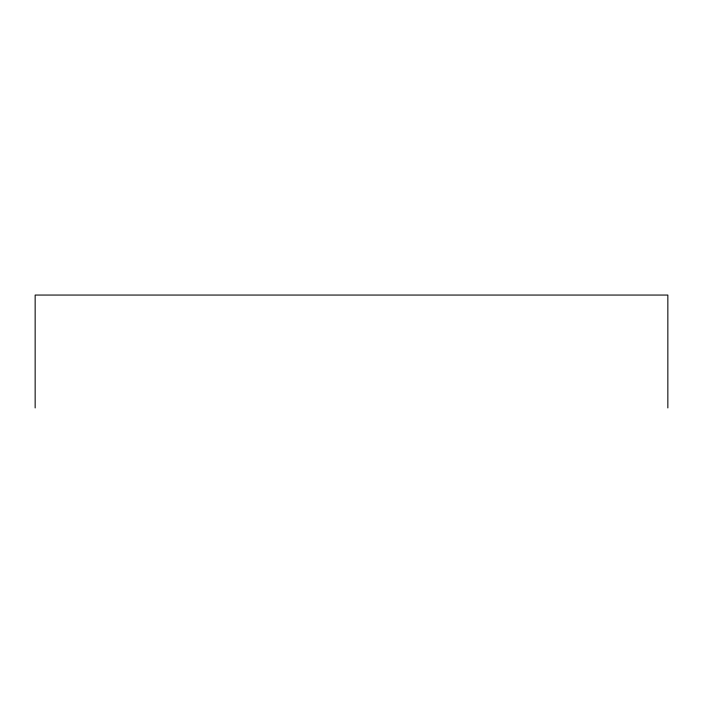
<?xml version="1.0" encoding="UTF-8"?>
<svg xmlns="http://www.w3.org/2000/svg" width="703" height="703" viewBox="0 0 703 703"><rect width="100%" height="100%" fill="white"/><g stroke="black" fill="none" stroke-linecap="round" stroke-linejoin="round"><path stroke-width="1.05" d="M667.85 407.942L667.85 295.058L35.15 295.058L35.15 407.942"/></g></svg>
